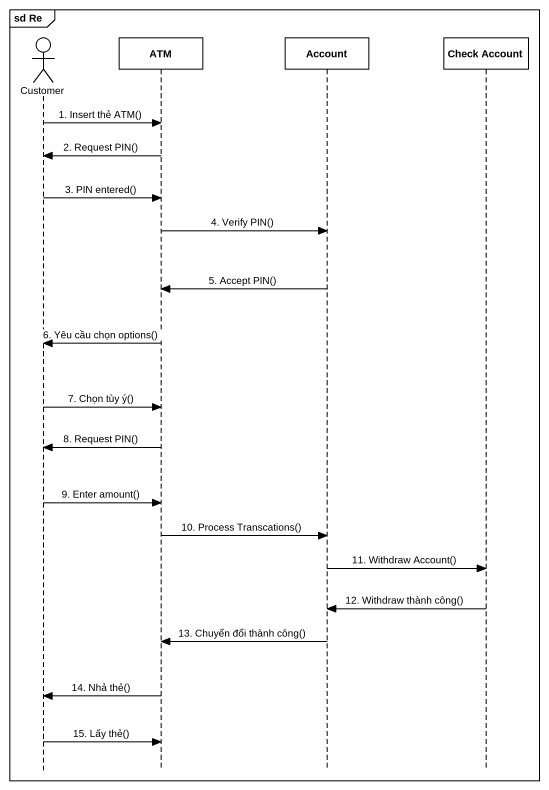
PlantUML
@startuml
mainframe sd Re
hide footbox
actor Customer
participant ATM
participant Account
participant "Check Account" as Check_Account

Customer -> ATM : 1. Insert thẻ ATM()
ATM -> Customer : 2. Request PIN()
Customer -> ATM : 3. PIN entered()
ATM -> Account : 4. Verify PIN()
Account -> ATM : 5. Accept PIN()
ATM -> Customer : 6. Yêu cầu chọn options()
Customer -> ATM : 7. Chọn tùy ý()
ATM -> Customer : 8. Request PIN()
Customer -> ATM : 9. Enter amount()
ATM -> Account : 10. Process Transcations()
Account -> Check_Account : 11. Withdraw Account()
Check_Account -> Account : 12. Withdraw thành công()
Account -> ATM : 13. Chuyển đổi thành công()
ATM -> Customer : 14. Nhả thẻ()
Customer -> ATM : 15. Lấy thẻ()
@enduml
